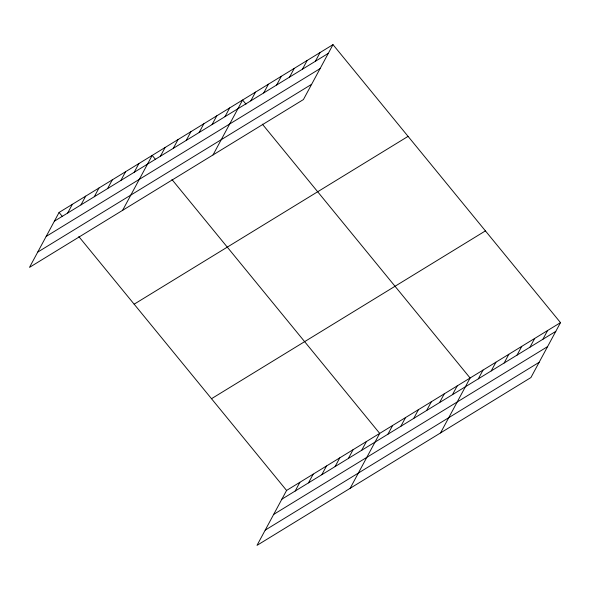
<?xml version="1.0" encoding="UTF-8"?>
<svg xmlns="http://www.w3.org/2000/svg" width="590" height="590" viewBox="0 0 590 590"><rect width="100%" height="100%" fill="white"/><g stroke="black" fill="none" stroke-linecap="round" stroke-linejoin="round"><path stroke-width="0.89" d="M332.996 44.634L59.074 212.452L29.5 267.373L303.422 99.555L332.996 44.634L560.5 322.627L530.926 377.548L257.004 545.367L286.578 490.445L560.5 322.627M67.673 213.034L72.378 204.295M80.978 204.885L85.683 196.145M94.282 196.736L98.987 187.996M107.587 188.586L112.292 179.847M120.891 180.429L125.596 171.69M134.196 172.28L138.901 163.541M122.632 210.313L152.205 155.391L155.59 159.529M160.414 156.217L165.119 147.478M173.327 148.304L178.033 139.565M186.241 140.398L190.946 131.659M199.155 132.484L203.86 123.745M212.068 124.571L216.773 115.832M224.982 116.658L229.687 107.926M213.027 154.934L242.601 100.012L245.986 104.15M250.809 100.838L255.514 92.099M263.723 92.925L268.428 84.186M276.636 85.019L281.342 76.28M289.55 77.106L294.255 68.366M302.464 69.192L307.169 60.453M315.377 61.279L320.082 52.539M295.177 491.035L299.882 482.296M308.481 482.886L313.187 474.146M321.786 474.729L326.491 465.989M335.091 466.579L339.796 457.84M348.395 458.43L353.1 449.691M361.7 450.281L366.405 441.541M350.143 488.314L379.709 433.392L171.963 179.53M387.918 434.218L392.623 425.478M400.831 426.305L405.537 417.565M413.745 418.391L418.45 409.652M426.659 410.485L431.364 401.746M439.572 402.572L444.277 393.832M452.486 394.658L457.191 385.919M440.531 432.935L470.105 378.006L262.358 124.151M478.313 378.839L483.018 370.1M491.227 370.926L495.932 362.186M504.14 363.012L508.846 354.273M517.054 355.099L521.759 346.36M529.968 347.193L534.673 338.454M542.881 339.28L547.586 330.54M54.369 221.191L328.291 53.373M46.16 236.428L320.082 68.61M37.708 252.129L311.631 84.311M134.151 304.189L408.074 136.371M211.5 398.707L485.423 230.889M281.873 499.184L555.795 331.366M273.664 514.428L547.586 346.61M265.212 530.13L539.135 362.312M59.074 212.452L62.459 216.589M78.831 236.59L286.578 490.445"/></g></svg>
